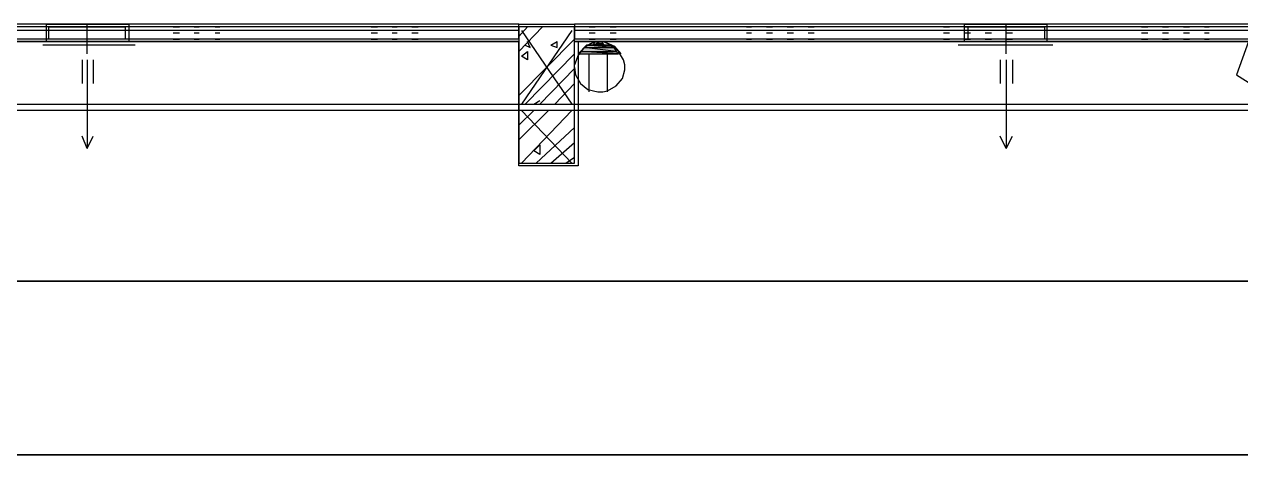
# Model space of a CAD drawing. Header units: millimetres. Extents: x 5 to 415, y 48 to 251.
# Drawn here: x 281.53 to 298.97, y 97.3 to 103.47 of the extents above; entities that cross this region are included whole.
import ezdxf

# ---------------------------------------------------------------- set-up
doc = ezdxf.new("R2010")
doc.units = ezdxf.units.MM
doc.layers.add('H', color=7, linetype='Continuous')
doc.layers.add('P', color=7, linetype='Continuous')

msp = doc.modelspace()

# ---------------------------------------------------------------- hatches: boundary and pattern name
at = {"layer": 'H', "linetype": 'Continuous'}
for points in [[(289.472, 103.046), (289.525, 103.082), (290.019, 103.082), (290.072, 103.046), (289.472, 103.046)], [(289.525, 103.082), (289.56, 103.135), (289.983, 103.135), (290.019, 103.082), (289.525, 103.082)], [(289.56, 103.135), (289.595, 103.17), (289.948, 103.17), (289.983, 103.135), (289.56, 103.135)], [(289.683, 103.17), (289.736, 103.205), (289.807, 103.205), (289.86, 103.17), (289.683, 103.17)]]:
    msp.add_hatch(color=256, dxfattribs=at).paths.add_polyline_path(points)

# ---------------------------------------------------------------- linework, layer by layer
at = {"layer": 'P'}
for points in [[(288.625, 103.47), (276.26, 103.47)], [(288.625, 103.434), (276.26, 103.434)], [(281.852, 103.47), (283.034, 103.47)], [(281.852, 103.223), (281.852, 103.47)], [(281.887, 103.47), (282.981, 103.47)], [(281.887, 103.434), (282.981, 103.434)], [(281.887, 103.258), (281.887, 103.434)], [(282.734, 103.47), (282.152, 103.47)], [(282.434, 103.046), (282.434, 103.47)], [(282.981, 103.434), (282.981, 103.258)], [(283.034, 103.47), (283.034, 103.223)], [(283.669, 103.434), (283.757, 103.434)], [(283.968, 103.434), (284.039, 103.434)], [(284.268, 103.434), (284.339, 103.434)], [(286.508, 103.434), (286.597, 103.434)], [(286.808, 103.434), (286.879, 103.434)], [(287.091, 103.434), (287.179, 103.434)], [(288.625, 103.47), (289.419, 103.47)], [(288.625, 103.382), (288.625, 103.47)], [(288.625, 103.293), (288.749, 103.434)], [(288.625, 103.082), (288.96, 103.434)], [(289.419, 103.434), (288.625, 103.434)], [(288.625, 103.434), (288.625, 102.323)], [(301.784, 103.47), (289.419, 103.47)], [(289.419, 103.47), (289.419, 103.382)], [(289.419, 102.323), (289.419, 103.434)], [(301.784, 103.434), (289.419, 103.434)], [(289.631, 103.434), (289.719, 103.434)], [(289.93, 103.434), (290.019, 103.434)], [(291.888, 103.434), (291.959, 103.434)], [(292.171, 103.434), (292.259, 103.434)], [(292.47, 103.434), (292.559, 103.434)], [(292.77, 103.434), (292.858, 103.434)], [(294.711, 103.434), (294.799, 103.434)], [(295.01, 103.47), (296.192, 103.47)], [(295.01, 103.223), (295.01, 103.47)], [(295.01, 103.434), (295.099, 103.434)], [(295.063, 103.47), (296.157, 103.47)], [(295.063, 103.434), (296.157, 103.434)], [(295.063, 103.258), (295.063, 103.434)], [(295.91, 103.47), (295.31, 103.47)], [(295.31, 103.434), (295.398, 103.434)], [(295.61, 103.046), (295.61, 103.47)], [(295.61, 103.434), (295.698, 103.434)], [(296.157, 103.434), (296.157, 103.258)], [(296.192, 103.47), (296.192, 103.223)], [(297.55, 103.434), (297.639, 103.434)], [(297.85, 103.434), (297.938, 103.434)], [(298.15, 103.434), (298.238, 103.434)], [(298.45, 103.434), (298.521, 103.434)], [(288.625, 103.382), (276.26, 103.382)], [(288.625, 103.258), (276.26, 103.258)], [(276.26, 103.223), (288.625, 103.223)], [(288.625, 103.223), (276.26, 103.223)], [(283.122, 103.223), (281.799, 103.223)], [(283.034, 103.223), (281.852, 103.223)], [(282.981, 103.258), (281.887, 103.258)], [(283.669, 103.346), (283.757, 103.346)], [(283.669, 103.258), (283.757, 103.258)], [(283.968, 103.346), (284.039, 103.346)], [(283.968, 103.258), (284.039, 103.258)], [(284.268, 103.346), (284.339, 103.346)], [(284.268, 103.258), (284.339, 103.258)], [(286.508, 103.346), (286.597, 103.346)], [(286.508, 103.258), (286.597, 103.258)], [(286.808, 103.346), (286.879, 103.346)], [(286.808, 103.258), (286.879, 103.258)], [(287.091, 103.346), (287.179, 103.346)], [(287.091, 103.258), (287.179, 103.258)], [(288.625, 103.258), (288.625, 103.382)], [(288.625, 102.447), (289.419, 103.258)], [(288.625, 101.441), (288.625, 103.223)], [(288.66, 103.382), (289.384, 102.323)], [(289.384, 103.382), (288.66, 102.323)], [(288.784, 103.135), (288.749, 103.223)], [(289.084, 103.17), (289.172, 103.223)], [(289.172, 103.135), (289.172, 103.223)], [(289.419, 103.382), (289.419, 103.258)], [(301.784, 103.382), (289.419, 103.382)], [(301.784, 103.258), (289.419, 103.258)], [(289.419, 103.223), (301.784, 103.223)], [(301.784, 103.223), (289.419, 103.223)], [(289.472, 103.223), (289.472, 101.441)], [(289.631, 103.346), (289.719, 103.346)], [(289.631, 103.258), (289.719, 103.258)], [(289.736, 103.223), (289.648, 103.188)], [(289.754, 103.223), (289.683, 103.205)], [(289.754, 103.223), (289.683, 103.205)], [(289.719, 103.223), (289.683, 103.17)], [(289.842, 103.17), (289.719, 103.223)], [(289.842, 103.17), (289.719, 103.223)], [(289.719, 103.223), (289.807, 103.223)], [(289.825, 103.223), (289.736, 103.223)], [(289.825, 103.223), (289.754, 103.223)], [(289.825, 103.223), (289.754, 103.223)], [(289.807, 103.223), (289.842, 103.17)], [(289.948, 103.17), (289.825, 103.223)], [(289.948, 103.17), (289.825, 103.223)], [(289.913, 103.188), (289.825, 103.223)], [(289.93, 103.346), (290.019, 103.346)], [(289.93, 103.258), (290.019, 103.258)], [(291.888, 103.346), (291.959, 103.346)], [(291.888, 103.258), (291.959, 103.258)], [(292.171, 103.346), (292.259, 103.346)], [(292.171, 103.258), (292.259, 103.258)], [(292.47, 103.346), (292.559, 103.346)], [(292.47, 103.258), (292.559, 103.258)], [(292.77, 103.346), (292.858, 103.346)], [(292.77, 103.258), (292.858, 103.258)], [(294.711, 103.346), (294.799, 103.346)], [(294.711, 103.258), (294.799, 103.258)], [(296.28, 103.223), (294.922, 103.223)], [(295.01, 103.346), (295.099, 103.346)], [(295.01, 103.258), (295.099, 103.258)], [(296.192, 103.223), (295.01, 103.223)], [(296.157, 103.258), (295.063, 103.258)], [(295.31, 103.346), (295.398, 103.346)], [(295.31, 103.258), (295.398, 103.258)], [(295.61, 103.346), (295.698, 103.346)], [(295.61, 103.258), (295.698, 103.258)], [(297.55, 103.346), (297.639, 103.346)], [(297.55, 103.258), (297.639, 103.258)], [(297.85, 103.346), (297.938, 103.346)], [(297.85, 103.258), (297.938, 103.258)], [(298.15, 103.346), (298.238, 103.346)], [(298.15, 103.258), (298.238, 103.258)], [(298.45, 103.346), (298.521, 103.346)], [(298.45, 103.258), (298.521, 103.258)], [(299.085, 103.223), (298.909, 102.747)], [(283.122, 103.17), (281.799, 103.17)], [(288.66, 103.011), (288.749, 103.082)], [(288.713, 103.17), (288.784, 103.135)], [(288.749, 103.082), (288.749, 102.958)], [(289.084, 103.17), (289.172, 103.135)], [(289.56, 103.135), (289.472, 103.029)], [(289.56, 103.135), (289.472, 103.029)], [(289.507, 103.082), (289.472, 103.046)], [(289.578, 103.152), (289.507, 103.082)], [(289.56, 103.135), (289.507, 103.082)], [(290.054, 103.046), (289.507, 103.082)], [(290.054, 103.046), (289.507, 103.082)], [(289.507, 103.082), (290.019, 103.082)], [(289.507, 103.082), (290.019, 103.082)], [(289.683, 103.205), (289.56, 103.135)], [(289.683, 103.205), (289.56, 103.135)], [(289.595, 103.17), (289.56, 103.135)], [(290.019, 103.082), (289.56, 103.135)], [(290.019, 103.082), (289.56, 103.135)], [(289.56, 103.135), (289.983, 103.135)], [(289.56, 103.135), (289.983, 103.135)], [(289.648, 103.188), (289.578, 103.152)], [(289.983, 103.135), (289.595, 103.17)], [(289.983, 103.135), (289.595, 103.17)], [(289.595, 103.17), (289.93, 103.17)], [(289.595, 103.17), (289.93, 103.17)], [(289.683, 103.17), (289.595, 103.17)], [(289.93, 103.17), (289.683, 103.17)], [(289.93, 103.17), (289.683, 103.17)], [(289.683, 103.17), (289.842, 103.17)], [(289.683, 103.17), (289.842, 103.17)], [(289.842, 103.17), (289.93, 103.17)], [(290.001, 103.152), (289.913, 103.188)], [(289.93, 103.17), (289.983, 103.135)], [(290.054, 103.082), (289.948, 103.17)], [(290.054, 103.082), (289.948, 103.17)], [(289.983, 103.135), (290.019, 103.082)], [(290.089, 103.046), (290.001, 103.152)], [(290.019, 103.082), (290.054, 103.046)], [(290.124, 102.958), (290.054, 103.082)], [(290.124, 102.958), (290.054, 103.082)], [(296.28, 103.17), (294.922, 103.17)], [(282.363, 102.958), (282.363, 102.623)], [(282.434, 102.958), (282.434, 101.688)], [(282.522, 102.958), (282.522, 102.623)], [(288.749, 102.958), (288.66, 103.011)], [(288.713, 102.323), (289.419, 103.046)], [(289.472, 103.029), (289.419, 102.888)], [(289.472, 103.029), (289.419, 102.888)], [(289.472, 103.046), (290.054, 103.046)], [(289.472, 103.046), (290.054, 103.046)], [(289.631, 102.5), (289.631, 103.046)], [(289.895, 102.5), (289.895, 103.046)], [(290.142, 102.888), (290.124, 102.958)], [(290.142, 102.888), (290.124, 102.958)], [(290.142, 102.817), (290.142, 102.888)], [(290.142, 102.817), (290.142, 102.888)], [(295.522, 102.958), (295.522, 102.623)], [(295.61, 102.958), (295.61, 101.688)], [(295.698, 102.958), (295.698, 102.623)], [(288.925, 102.323), (289.419, 102.835)], [(289.419, 102.852), (289.437, 102.747)], [(289.419, 102.852), (289.437, 102.747)], [(289.437, 102.747), (289.507, 102.623)], [(289.437, 102.747), (289.507, 102.623)], [(290.107, 102.694), (290.142, 102.817)], [(290.107, 102.694), (290.142, 102.817)], [(298.909, 102.747), (299.297, 102.5)], [(289.137, 102.323), (289.419, 102.623)], [(289.507, 102.623), (289.613, 102.535)], [(289.507, 102.623), (289.613, 102.535)], [(289.613, 102.535), (289.754, 102.5)], [(289.613, 102.535), (289.754, 102.5)], [(289.895, 102.517), (290.019, 102.588)], [(289.895, 102.517), (290.019, 102.588)], [(290.019, 102.588), (290.107, 102.694)], [(290.019, 102.588), (290.107, 102.694)], [(288.837, 102.323), (288.925, 102.376)], [(289.754, 102.5), (289.825, 102.5)], [(289.754, 102.5), (289.825, 102.5)], [(289.825, 102.5), (289.895, 102.517)], [(289.825, 102.5), (289.895, 102.517)], [(276.26, 102.323), (288.625, 102.323)], [(288.625, 102.235), (276.26, 102.235)], [(288.625, 102.323), (288.625, 102.235)], [(288.625, 102.323), (289.419, 102.323)], [(288.625, 102.023), (288.837, 102.235)], [(288.625, 101.812), (289.048, 102.235)], [(289.419, 102.235), (288.625, 102.235)], [(288.625, 102.235), (288.625, 101.477)], [(288.66, 102.235), (289.384, 101.477)], [(289.384, 102.235), (288.66, 101.477)], [(289.419, 102.235), (289.419, 102.323)], [(289.419, 102.323), (301.784, 102.323)], [(289.419, 101.477), (289.419, 102.235)], [(301.784, 102.235), (289.419, 102.235)], [(282.434, 101.688), (282.363, 101.865)], [(282.434, 101.688), (282.522, 101.865)], [(288.872, 101.477), (289.419, 101.988)], [(295.61, 101.688), (295.522, 101.865)], [(295.61, 101.688), (295.698, 101.865)], [(288.837, 101.653), (288.925, 101.741)], [(288.925, 101.6), (288.837, 101.653)], [(288.925, 101.741), (288.925, 101.6)], [(289.084, 101.477), (289.419, 101.776)], [(289.295, 101.477), (289.419, 101.565)], [(288.625, 101.477), (289.419, 101.477)], [(289.472, 101.441), (288.625, 101.441)], [(347.345, 99.783), (269.575, 99.783)], [(269.575, 99.783), (347.345, 99.783)], [(347.345, 99.783), (269.575, 99.783)], [(269.575, 97.296), (347.345, 97.296)], [(347.345, 97.296), (269.575, 97.296)], [(269.575, 97.296), (347.345, 97.296)]]:
    msp.add_lwpolyline(points, dxfattribs=at)

doc.saveas('drawing.dxf')
